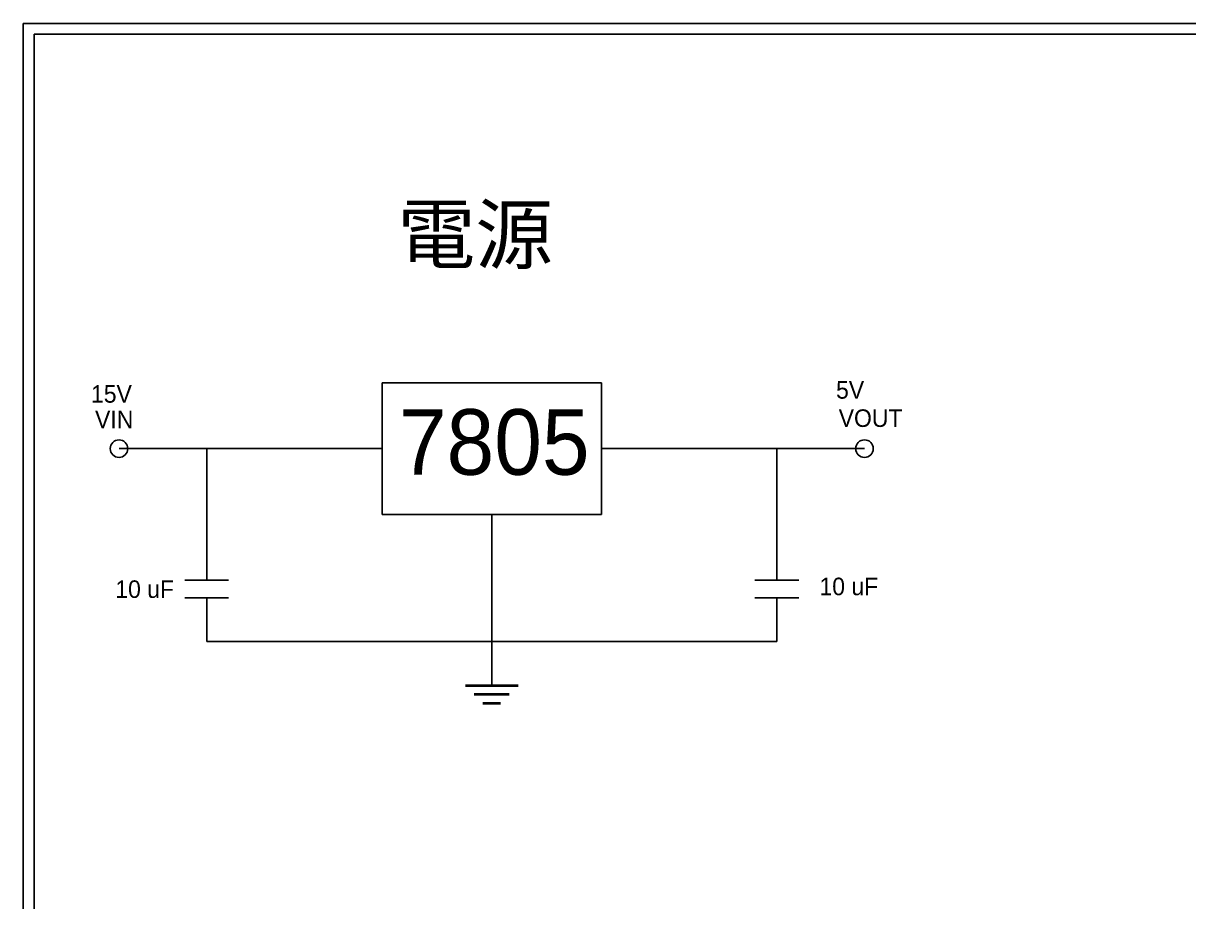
# Model space of a CAD drawing. Extents: x 275 to 562, y 265 to 469.
# Drawn here: x 274.9 to 407.8, y 368.8 to 468.9 of the extents above; entities that cross this region are included whole.
import ezdxf

# ---------------------------------------------------------------- set-up
doc = ezdxf.new("R2010")
doc.units = 0
doc.layers.get('0').update_dxf_attribs({"linetype": 'CONTINUOUS'})
doc.layers.add('圖框層', color=7, linetype='CONTINUOUS')
doc.layers.add('標尺寸層', color=3, linetype='CONTINUOUS')
doc.styles.add('CNS', font='')
doc.styles.get('CNS').set_extended_font_data('PMingLiU')

msp = doc.modelspace()

# ---------------------------------------------------------------- linework, layer by layer
at = {"color": 7}
for centre in [(285.81, 420.44), (370.81, 420.44)]:
    msp.add_circle(centre, 1, dxfattribs=at)
at = {"layer": '圖框層', "color": 7}
for p, q in [((561.9, 468.91), (274.9, 468.91)), ((274.9, 264.95), (274.9, 468.91)), ((560.65, 467.66), (276.15, 467.66)), ((276.15, 266.2), (276.15, 467.66))]:
    msp.add_line(p, q, dxfattribs=at)
at = {"layer": '標尺寸層', "color": 0}
for p, q in [((315.81, 427.94), (340.81, 427.94)), ((315.81, 412.94), (315.81, 427.94)), ((340.81, 427.94), (340.81, 412.94)), ((295.81, 420.44), (285.81, 420.44)), ((315.81, 420.44), (295.81, 420.44)), ((295.81, 420.44), (295.81, 405.44)), ((340.81, 420.44), (360.81, 420.44)), ((360.81, 420.44), (370.81, 420.44)), ((360.81, 420.44), (360.81, 405.44)), ((340.81, 412.94), (315.81, 412.94)), ((328.31, 412.94), (328.31, 398.44)), ((293.31, 405.44), (298.31, 405.44)), ((358.31, 405.44), (363.31, 405.44)), ((293.31, 403.44), (298.31, 403.44)), ((295.81, 403.44), (295.81, 398.44)), ((358.31, 403.44), (363.31, 403.44)), ((360.81, 403.44), (360.81, 398.44)), ((295.81, 398.44), (360.81, 398.44)), ((328.31, 398.44), (328.31, 393.44))]:
    msp.add_line(p, q, dxfattribs=at)
at = {"layer": '標尺寸層', "color": 7, "lineweight": 40}
for p, q in [((325.31, 393.44), (331.31, 393.44)), ((326.31, 392.44), (330.31, 392.44)), ((327.31, 391.44), (329.31, 391.44))]:
    msp.add_line(p, q, dxfattribs=at)

# ---------------------------------------------------------------- texts
at = {"layer": '標尺寸層', "color": 7, "attachment_point": 1, "style": 'CNS'}
for s, width, insert, char_height in [('電源', 24.6387, (317.57, 448.1), 6.5), ('5V', 20.4143, (367.57, 428.13), 2), ('15V', 20.4143, (282.62, 427.67), 2), ('VIN', 20.4143, (283.08, 424.76), 2), ('VOUT', 20.4143, (367.87, 424.91), 2), ('10 uF', 20.4143, (285.39, 405.42), 2), ('10 uF', 20.4143, (365.68, 405.73), 2)]:
    msp.add_mtext_dynamic_manual_height_columns(s, width=width, gutter_width=32.5, heights=[0], dxfattribs=dict(at, insert=insert, char_height=char_height))
at = {"layer": '標尺寸層', "color": 0, "insert": (317.72, 424.93), "char_height": 7.473, "attachment_point": 1, "style": 'CNS'}
msp.add_mtext_dynamic_manual_height_columns('7805', width=25.7609, gutter_width=32.5, heights=[0], dxfattribs=at)

doc.saveas('drawing.dxf')
